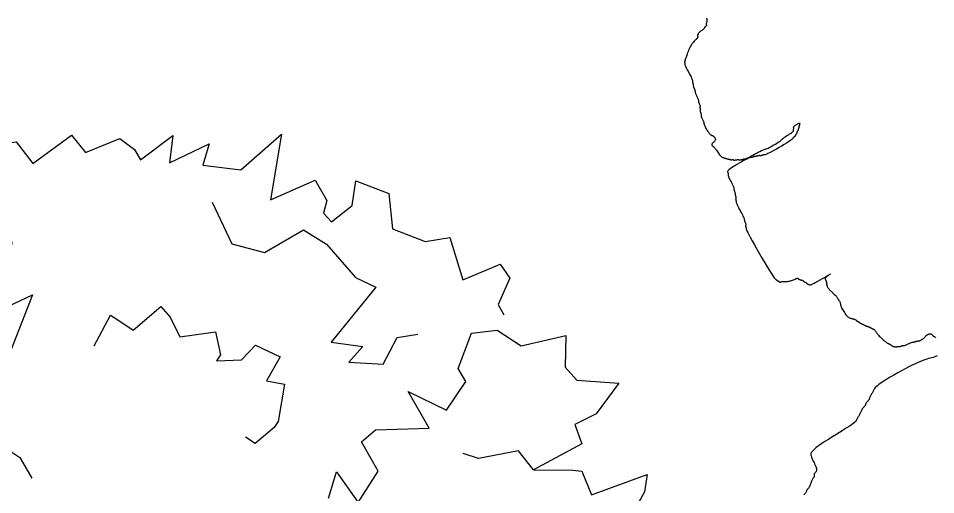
# Model space of a CAD drawing. Header units: metres. Extents: x 99558 to 100592, y 49739 to 50255.
# Drawn here: x 100037.572 to 100039.825, y 50042.408 to 50043.577 of the extents above; entities that cross this region are included whole.
import ezdxf

# ---------------------------------------------------------------- set-up
doc = ezdxf.new("R2010")
doc.units = ezdxf.units.M
doc.header["$MEASUREMENT"] = 0
doc.layers.add('Vegetation', color=100, linetype='Continuous')

# ---------------------------------------------------------------- blocks, each defined once
blk = doc.blocks.new('TREE-01')
for points in [[(2.84, 79.14), (2.56, 79.18), (2.34, 79.22), (2.14, 79.27), (1.96, 79.32), (1.76, 79.37), (1.55, 79.42), (1.31, 79.47), (1.04, 79.52), (0.74, 79.56), (0.4, 79.6), (0.03, 79.64), (-0.38, 79.68), (-0.84, 79.7), (-1.33, 79.73), (-1.86, 79.74), (-2.39, 79.75), (-2.93, 79.75), (-3.45, 79.75), (-3.94, 79.74), (-4.39, 79.73), (-4.77, 79.7), (-5.09, 79.68), (-5.34, 79.64), (-5.53, 79.6), (-5.68, 79.56), (-5.8, 79.52), (-5.89, 79.47), (-5.97, 79.42), (-6.04, 79.37), (-6.12, 79.32), (-6.2, 79.27), (-6.29, 79.22), (-6.37, 79.17), (-6.46, 79.12), (-6.55, 79.07), (-6.63, 79.02), (-6.71, 78.97), (-6.78, 78.92), (-6.85, 78.87), (-6.91, 78.82), (-6.97, 78.78), (-7.02, 78.74), (-7.07, 78.7), (-7.12, 78.67), (-7.17, 78.64), (-7.22, 78.62), (-7.27, 78.6), (-7.32, 78.58), (-7.37, 78.57), (-7.42, 78.56), (-7.47, 78.54), (-7.52, 78.53), (-7.57, 78.5), (-7.62, 78.48), (-7.67, 78.44), (-7.72, 78.41), (-7.77, 78.37), (-7.82, 78.33), (-7.87, 78.3), (-7.92, 78.27), (-7.97, 78.24), (-8.02, 78.22), (-8.07, 78.2), (-8.12, 78.18), (-8.17, 78.17), (-8.22, 78.16), (-8.27, 78.14), (-8.32, 78.13), (-8.37, 78.1), (-8.42, 78.08), (-8.48, 78.04), (-8.53, 78.01), (-8.58, 77.96), (-8.64, 77.92), (-8.7, 77.87), (-8.77, 77.82), (-8.84, 77.77), (-8.92, 77.72), (-9, 77.67), (-9.09, 77.62), (-9.17, 77.57), (-9.26, 77.52), (-9.35, 77.47), (-9.43, 77.42), (-9.51, 77.37), (-9.58, 77.32), (-9.66, 77.27), (-9.75, 77.23), (-9.88, 77.18), (-10.03, 77.14), (-10.24, 77.1), (-10.51, 77.07), (-10.84, 77.04), (-11.26, 77.02), (-11.73, 77), (-12.25, 76.98), (-12.79, 76.97), (-13.33, 76.96), (-13.85, 76.94), (-14.34, 76.93), (-14.78, 76.91), (-15.14, 76.88), (-15.44, 76.84), (-15.68, 76.81), (-15.87, 76.77), (-16.02, 76.73), (-16.14, 76.7), (-16.23, 76.67), (-16.31, 76.64), (-16.38, 76.62), (-16.45, 76.6), (-16.51, 76.57), (-16.56, 76.54), (-16.61, 76.49), (-16.65, 76.43), (-16.68, 76.35), (-16.71, 76.24), (-16.73, 76.1), (-16.75, 75.94), (-16.77, 75.76), (-16.78, 75.56), (-16.79, 75.37), (-16.81, 75.18), (-16.82, 75), (-16.85, 74.84), (-16.87, 74.7), (-16.91, 74.59), (-16.95, 74.49), (-16.99, 74.41), (-17.03, 74.35), (-17.08, 74.31), (-17.13, 74.27), (-17.18, 74.24), (-17.23, 74.22), (-17.28, 74.2), (-17.33, 74.19), (-17.37, 74.17), (-17.41, 74.16), (-17.45, 74.15), (-17.48, 74.13), (-17.51, 74.11), (-17.53, 74.08), (-17.55, 74.05), (-17.57, 74.01), (-17.58, 73.97), (-17.59, 73.94), (-17.61, 73.9), (-17.62, 73.87), (-17.65, 73.84), (-17.67, 73.82), (-17.71, 73.8), (-17.75, 73.78), (-17.8, 73.76), (-17.85, 73.74), (-17.91, 73.72), (-17.97, 73.68), (-18.05, 73.64), (-18.12, 73.58), (-18.21, 73.52), (-18.29, 73.45), (-18.38, 73.37), (-18.47, 73.3), (-18.55, 73.23), (-18.64, 73.16), (-18.71, 73.11), (-18.79, 73.06), (-18.85, 73.03), (-18.91, 73), (-18.97, 72.98), (-19.03, 72.96), (-19.08, 72.95), (-19.13, 72.93), (-19.18, 72.91), (-19.23, 72.88), (-19.28, 72.85), (-19.33, 72.81), (-19.38, 72.77), (-19.43, 72.74), (-19.48, 72.7), (-19.53, 72.67), (-19.58, 72.64), (-19.63, 72.62), (-19.68, 72.6), (-19.73, 72.59), (-19.77, 72.57), (-19.81, 72.56), (-19.85, 72.55)], [(-57.93, 47.38), (-57.96, 47.33), (-57.97, 47.28), (-57.99, 47.23), (-58, 47.18), (-58.01, 47.13), (-58.03, 47.08), (-58.05, 47.03), (-58.07, 46.98), (-58.1, 46.93), (-58.13, 46.88), (-58.17, 46.83), (-58.21, 46.78), (-58.26, 46.73), (-58.3, 46.68), (-58.35, 46.63), (-58.4, 46.58), (-58.45, 46.53), (-58.5, 46.48), (-58.55, 46.43), (-58.59, 46.38), (-58.64, 46.33), (-58.67, 46.28), (-58.71, 46.23), (-58.74, 46.18), (-58.76, 46.13), (-58.78, 46.08), (-58.79, 46.04), (-58.81, 45.99), (-58.83, 45.95), (-58.86, 45.91), (-58.89, 45.88), (-58.94, 45.85), (-58.99, 45.83), (-59.06, 45.81), (-59.13, 45.79), (-59.2, 45.78), (-59.28, 45.77), (-59.35, 45.75), (-59.41, 45.74), (-59.47, 45.72), (-59.51, 45.69), (-59.55, 45.65), (-59.59, 45.62), (-59.63, 45.58), (-59.68, 45.54), (-59.74, 45.51), (-59.83, 45.48), (-59.94, 45.45), (-60.08, 45.43), (-60.24, 45.41), (-60.42, 45.39), (-60.6, 45.38), (-60.79, 45.37), (-60.97, 45.35), (-61.13, 45.34), (-61.27, 45.32), (-61.38, 45.29), (-61.46, 45.25), (-61.53, 45.22), (-61.57, 45.18), (-61.6, 45.14), (-61.63, 45.11), (-61.65, 45.08), (-61.67, 45.05), (-61.7, 45.03), (-61.73, 45.01), (-61.77, 44.99), (-61.8, 44.98), (-61.84, 44.97), (-61.88, 44.96), (-61.91, 44.94), (-61.94, 44.92), (-61.96, 44.89), (-61.98, 44.85), (-61.99, 44.82), (-62, 44.77), (-62.02, 44.73), (-62.03, 44.68), (-62.05, 44.63), (-62.07, 44.58), (-62.1, 44.53), (-62.14, 44.48), (-62.19, 44.43), (-62.25, 44.38), (-62.34, 44.33), (-62.45, 44.28), (-62.58, 44.23), (-62.74, 44.18), (-62.93, 44.13), (-63.14, 44.08), (-63.39, 44.01), (-63.65, 43.94), (-63.92, 43.85), (-64.21, 43.74), (-64.51, 43.61), (-64.81, 43.45), (-65.1, 43.26), (-65.4, 43.05), (-65.69, 42.82), (-65.96, 42.59), (-66.22, 42.36), (-66.47, 42.15), (-66.68, 41.95), (-66.87, 41.78), (-67.03, 41.65), (-67.16, 41.55), (-67.27, 41.48), (-67.36, 41.42), (-67.42, 41.39), (-67.47, 41.36), (-67.51, 41.34), (-67.54, 41.32), (-67.56, 41.29), (-67.58, 41.26), (-67.59, 41.22), (-67.61, 41.18), (-67.62, 41.15), (-67.63, 41.11), (-67.65, 41.08), (-67.67, 41.05), (-67.7, 41.03), (-67.73, 41.01), (-67.77, 41), (-67.81, 40.98), (-67.84, 40.97), (-67.88, 40.96), (-67.91, 40.94), (-67.94, 40.92), (-67.96, 40.89), (-67.98, 40.86), (-67.99, 40.82), (-68.01, 40.78), (-68.02, 40.73), (-68.03, 40.68), (-68.05, 40.63), (-68.07, 40.58), (-68.1, 40.53), (-68.13, 40.47), (-68.17, 40.4), (-68.21, 40.3), (-68.24, 40.17), (-68.28, 40), (-68.31, 39.79), (-68.34, 39.52), (-68.36, 39.19), (-68.38, 38.81), (-68.39, 38.41), (-68.41, 37.99), (-68.42, 37.58), (-68.43, 37.18), (-68.45, 36.82), (-68.47, 36.52), (-68.5, 36.28), (-68.53, 36.09), (-68.57, 35.96), (-68.61, 35.86), (-68.64, 35.79), (-68.68, 35.74), (-68.71, 35.7), (-68.74, 35.65), (-68.76, 35.6), (-68.78, 35.53), (-68.79, 35.46), (-68.81, 35.38), (-68.82, 35.29), (-68.83, 35.21), (-68.85, 35.13), (-68.87, 35.05), (-68.9, 34.98), (-68.93, 34.91), (-68.97, 34.84), (-69.01, 34.78), (-69.04, 34.71), (-69.08, 34.63), (-69.11, 34.55), (-69.14, 34.45), (-69.16, 34.35), (-69.18, 34.23), (-69.19, 34.11), (-69.21, 33.99), (-69.22, 33.86), (-69.23, 33.74), (-69.25, 33.62), (-69.27, 33.52), (-69.3, 33.42), (-69.33, 33.34), (-69.37, 33.25), (-69.41, 33.17), (-69.44, 33.08), (-69.48, 32.98), (-69.51, 32.86), (-69.54, 32.72), (-69.56, 32.56), (-69.58, 32.38), (-69.6, 32.19), (-69.61, 31.99), (-69.62, 31.79), (-69.63, 31.59), (-69.65, 31.41), (-69.67, 31.25), (-69.7, 31.11), (-69.73, 31), (-69.77, 30.89), (-69.81, 30.8), (-69.85, 30.72), (-69.88, 30.63), (-69.91, 30.55), (-69.94, 30.45), (-69.96, 30.35), (-69.98, 30.23), (-70, 30.11), (-70.01, 30), (-70.02, 29.88), (-70.04, 29.77), (-70.05, 29.67), (-70.07, 29.59), (-70.1, 29.52), (-70.14, 29.47), (-70.17, 29.43), (-70.21, 29.4), (-70.25, 29.36), (-70.28, 29.33), (-70.31, 29.3), (-70.34, 29.25), (-70.36, 29.2), (-70.38, 29.13), (-70.4, 29.06), (-70.41, 28.99), (-70.42, 28.91), (-70.44, 28.84), (-70.45, 28.78), (-70.47, 28.72), (-70.5, 28.68), (-70.54, 28.64), (-70.57, 28.61), (-70.61, 28.58), (-70.65, 28.55), (-70.68, 28.5), (-70.71, 28.45), (-70.74, 28.39), (-70.76, 28.3), (-70.78, 28.21), (-70.8, 28.1), (-70.81, 27.99), (-70.82, 27.88), (-70.84, 27.77), (-70.85, 27.67), (-70.88, 27.59), (-70.9, 27.52), (-70.94, 27.47), (-70.97, 27.42), (-71.01, 27.37), (-71.05, 27.32), (-71.08, 27.25), (-71.11, 27.16), (-71.14, 27.05), (-71.16, 26.92), (-71.18, 26.75), (-71.2, 26.57), (-71.21, 26.39), (-71.22, 26.2), (-71.24, 26.02), (-71.25, 25.86), (-71.28, 25.72), (-71.3, 25.61), (-71.34, 25.52), (-71.37, 25.44), (-71.41, 25.37), (-71.45, 25.29), (-71.48, 25.2), (-71.51, 25.08), (-71.54, 24.92), (-71.56, 24.73), (-71.58, 24.5), (-71.59, 24.24), (-71.59, 23.97), (-71.59, 23.7), (-71.58, 23.42), (-71.56, 23.16), (-71.54, 22.92), (-71.51, 22.71), (-71.48, 22.53), (-71.44, 22.37), (-71.4, 22.24), (-71.36, 22.12), (-71.31, 22.02), (-71.26, 21.93), (-71.21, 21.86), (-71.16, 21.78), (-71.11, 21.72), (-71.06, 21.65), (-71.02, 21.58), (-70.97, 21.51), (-70.94, 21.43), (-70.9, 21.35), (-70.88, 21.26), (-70.85, 21.15), (-70.84, 21.04), (-70.84, 20.92), (-70.85, 20.8), (-70.88, 20.68), (-70.92, 20.57), (-70.99, 20.47), (-71.08, 20.39), (-71.19, 20.32), (-71.32, 20.27), (-71.46, 20.23), (-71.61, 20.2), (-71.76, 20.17), (-71.9, 20.14), (-72.03, 20.1), (-72.14, 20.06), (-72.23, 20), (-72.3, 19.93), (-72.34, 19.86), (-72.37, 19.78), (-72.38, 19.7), (-72.38, 19.62), (-72.36, 19.53), (-72.34, 19.46), (-72.31, 19.38), (-72.28, 19.31), (-72.25, 19.24), (-72.21, 19.15), (-72.17, 19.05), (-72.14, 18.92), (-72.1, 18.77), (-72.08, 18.59), (-72.05, 18.37), (-72.04, 18.13), (-72.02, 17.86), (-72, 17.58), (-71.98, 17.3), (-71.95, 17.03), (-71.92, 16.76), (-71.88, 16.52), (-71.82, 16.31), (-71.75, 16.13), (-71.68, 15.98), (-71.6, 15.84), (-71.52, 15.73), (-71.43, 15.62), (-71.35, 15.54), (-71.28, 15.46), (-71.2, 15.39), (-71.14, 15.32), (-71.07, 15.26), (-71.02, 15.2), (-70.96, 15.14), (-70.91, 15.09), (-70.86, 15.04), (-70.81, 14.99), (-70.76, 14.94), (-70.71, 14.89), (-70.66, 14.84), (-70.61, 14.79), (-70.56, 14.74), (-70.51, 14.69), (-70.46, 14.64), (-70.41, 14.59), (-70.36, 14.54), (-70.31, 14.49), (-70.26, 14.45), (-70.21, 14.4), (-70.16, 14.36), (-70.11, 14.32), (-70.06, 14.29), (-70.01, 14.26), (-69.96, 14.24), (-69.91, 14.22), (-69.86, 14.2), (-69.82, 14.19), (-69.77, 14.18), (-69.74, 14.16), (-69.7, 14.15), (-69.67, 14.13), (-69.65, 14.1), (-69.63, 14.06), (-69.62, 14.03), (-69.61, 13.99), (-69.6, 13.95), (-69.58, 13.92), (-69.56, 13.89), (-69.54, 13.86), (-69.51, 13.84), (-69.48, 13.82), (-69.44, 13.8), (-69.39, 13.79), (-69.34, 13.78), (-69.28, 13.76), (-69.21, 13.75), (-69.14, 13.73), (-69.06, 13.7), (-68.98, 13.66), (-68.89, 13.63), (-68.81, 13.58), (-68.72, 13.54), (-68.63, 13.49), (-68.55, 13.44), (-68.47, 13.39), (-68.4, 13.34), (-68.33, 13.29), (-68.27, 13.25), (-68.21, 13.2), (-68.14, 13.16), (-68.08, 13.12), (-68.01, 13.09), (-67.94, 13.06), (-67.86, 13.04), (-67.78, 13.02), (-67.7, 13), (-67.62, 12.99), (-67.54, 12.98), (-67.46, 12.97), (-67.4, 12.95), (-67.34, 12.93), (-67.29, 12.9), (-67.25, 12.87), (-67.19, 12.83), (-67.11, 12.79), (-66.99, 12.75), (-66.81, 12.72), (-66.58, 12.69), (-66.27, 12.66), (-65.88, 12.64), (-65.43, 12.62), (-64.93, 12.61), (-64.41, 12.59), (-63.88, 12.58), (-63.38, 12.57), (-62.93, 12.55), (-62.54, 12.53), (-62.23, 12.5), (-61.98, 12.47), (-61.79, 12.43), (-61.62, 12.39), (-61.46, 12.36), (-61.28, 12.32), (-61.07, 12.29), (-60.8, 12.26), (-60.47, 12.24), (-60.08, 12.22), (-59.65, 12.21), (-59.19, 12.21), (-58.74, 12.21), (-58.3, 12.22), (-57.89, 12.24), (-57.53, 12.26), (-57.24, 12.29), (-57, 12.32), (-56.81, 12.36), (-56.63, 12.39), (-56.48, 12.43), (-56.32, 12.47), (-56.14, 12.5), (-55.93, 12.53), (-55.69, 12.55), (-55.41, 12.57), (-55.11, 12.58), (-54.81, 12.59), (-54.51, 12.61), (-54.22, 12.62), (-53.96, 12.64), (-53.73, 12.66), (-53.56, 12.69), (-53.42, 12.72), (-53.33, 12.76), (-53.26, 12.8), (-53.21, 12.85), (-53.18, 12.89), (-53.16, 12.94), (-53.13, 12.99), (-53.1, 13.04), (-53.07, 13.09), (-53.04, 13.14), (-53, 13.19), (-52.96, 13.24), (-52.93, 13.29), (-52.89, 13.34), (-52.87, 13.39), (-52.84, 13.44), (-52.82, 13.49), (-52.8, 13.54), (-52.77, 13.58), (-52.72, 13.63), (-52.66, 13.66), (-52.58, 13.7), (-52.47, 13.73), (-52.33, 13.75), (-52.16, 13.76), (-51.99, 13.77), (-51.81, 13.78), (-51.63, 13.77), (-51.46, 13.76), (-51.32, 13.75), (-51.2, 13.73), (-51.12, 13.7), (-51.07, 13.66), (-51.05, 13.63), (-51.05, 13.58), (-51.07, 13.54), (-51.1, 13.49), (-51.15, 13.44), (-51.2, 13.39), (-51.25, 13.34), (-51.3, 13.29), (-51.35, 13.24), (-51.4, 13.19), (-51.45, 13.14), (-51.5, 13.09), (-51.55, 13.04), (-51.6, 12.99), (-51.65, 12.94), (-51.7, 12.89), (-51.75, 12.84), (-51.8, 12.79), (-51.85, 12.74), (-51.9, 12.69), (-51.95, 12.64), (-52, 12.59), (-52.05, 12.54), (-52.1, 12.49), (-52.15, 12.45), (-52.2, 12.4), (-52.25, 12.36), (-52.3, 12.32), (-52.35, 12.29), (-52.4, 12.26), (-52.45, 12.24), (-52.5, 12.22), (-52.55, 12.21), (-52.59, 12.19), (-52.63, 12.18), (-52.67, 12.17), (-52.7, 12.15), (-52.73, 12.13), (-52.75, 12.1), (-52.77, 12.07), (-52.79, 12.03), (-52.8, 11.99), (-52.81, 11.96), (-52.83, 11.92), (-52.84, 11.89), (-52.87, 11.86), (-52.89, 11.84), (-52.93, 11.82), (-52.97, 11.81), (-53.01, 11.79), (-53.05, 11.78), (-53.1, 11.77), (-53.15, 11.75), (-53.2, 11.73), (-53.25, 11.7), (-53.3, 11.67), (-53.35, 11.63), (-53.41, 11.59), (-53.47, 11.56), (-53.53, 11.52), (-53.59, 11.49), (-53.67, 11.46), (-53.74, 11.44), (-53.83, 11.42), (-53.91, 11.41), (-53.99, 11.39), (-54.07, 11.38), (-54.14, 11.37), (-54.21, 11.35), (-54.27, 11.33), (-54.31, 11.3), (-54.36, 11.27), (-54.44, 11.23), (-54.55, 11.19), (-54.72, 11.16), (-54.96, 11.12), (-55.29, 11.09), (-55.73, 11.06), (-56.29, 11.04), (-56.94, 11.02), (-57.66, 11.01), (-58.4, 11.01), (-59.15, 11.01), (-59.86, 11.02), (-60.51, 11.04), (-61.07, 11.06), (-61.51, 11.09), (-61.84, 11.12), (-62.09, 11.16), (-62.25, 11.19), (-62.37, 11.23), (-62.44, 11.27), (-62.49, 11.3), (-62.54, 11.33), (-62.59, 11.35), (-62.66, 11.37), (-62.73, 11.38), (-62.81, 11.39), (-62.89, 11.41), (-62.98, 11.42), (-63.06, 11.44), (-63.14, 11.46), (-63.21, 11.49), (-63.28, 11.52), (-63.34, 11.56), (-63.4, 11.59), (-63.45, 11.63), (-63.5, 11.67), (-63.55, 11.7), (-63.6, 11.73), (-63.65, 11.75), (-63.71, 11.77), (-63.76, 11.78), (-63.81, 11.79), (-63.87, 11.81), (-63.93, 11.82), (-64, 11.84), (-64.07, 11.86), (-64.15, 11.89), (-64.23, 11.92), (-64.32, 11.96), (-64.41, 11.99), (-64.51, 12.03), (-64.61, 12.07), (-64.71, 12.1), (-64.81, 12.13), (-64.91, 12.15), (-65, 12.17), (-65.1, 12.18), (-65.19, 12.19), (-65.27, 12.21), (-65.35, 12.22), (-65.42, 12.24), (-65.47, 12.26), (-65.52, 12.29), (-65.57, 12.32), (-65.63, 12.36), (-65.72, 12.39), (-65.86, 12.43), (-66.05, 12.47), (-66.32, 12.5), (-66.67, 12.53), (-67.12, 12.55), (-67.64, 12.56), (-68.21, 12.57), (-68.82, 12.58), (-69.42, 12.57), (-70, 12.56), (-70.54, 12.55), (-71.01, 12.53), (-71.39, 12.5), (-71.69, 12.46), (-71.91, 12.42), (-72.08, 12.38), (-72.19, 12.32), (-72.27, 12.26), (-72.31, 12.2), (-72.34, 12.13), (-72.36, 12.05), (-72.38, 11.97), (-72.4, 11.88), (-72.41, 11.8), (-72.42, 11.72), (-72.44, 11.65), (-72.45, 11.58), (-72.48, 11.53), (-72.5, 11.48), (-72.54, 11.44), (-72.57, 11.39), (-72.61, 11.33), (-72.65, 11.25), (-72.68, 11.14), (-72.71, 10.99), (-72.74, 10.79), (-72.77, 10.54), (-72.78, 10.25), (-72.8, 9.93), (-72.81, 9.59), (-72.82, 9.26), (-72.84, 8.94), (-72.85, 8.64), (-72.88, 8.39), (-72.9, 8.2), (-72.94, 8.04), (-72.97, 7.93), (-73.01, 7.85), (-73.05, 7.79), (-73.08, 7.75), (-73.12, 7.71), (-73.14, 7.66), (-73.17, 7.6), (-73.18, 7.54), (-73.2, 7.46), (-73.21, 7.38), (-73.22, 7.29), (-73.24, 7.19), (-73.25, 7.09), (-73.28, 6.99), (-73.3, 6.89), (-73.34, 6.8), (-73.37, 6.7), (-73.41, 6.6), (-73.45, 6.51), (-73.48, 6.42), (-73.52, 6.34), (-73.54, 6.26), (-73.57, 6.19), (-73.58, 6.12), (-73.6, 6.06), (-73.61, 6), (-73.62, 5.95), (-73.64, 5.9), (-73.65, 5.84), (-73.68, 5.79), (-73.7, 5.74), (-73.74, 5.69), (-73.77, 5.64), (-73.81, 5.59), (-73.85, 5.54), (-73.88, 5.49), (-73.92, 5.44), (-73.94, 5.39), (-73.97, 5.34), (-73.98, 5.29), (-74, 5.24), (-74.01, 5.19), (-74.02, 5.14), (-74.04, 5.09), (-74.05, 5.04), (-74.08, 4.99), (-74.1, 4.94), (-74.14, 4.88), (-74.17, 4.81), (-74.21, 4.71), (-74.25, 4.58), (-74.28, 4.41), (-74.32, 4.2), (-74.34, 3.93), (-74.37, 3.6), (-74.38, 3.22), (-74.4, 2.82), (-74.41, 2.4), (-74.42, 1.97), (-74.44, 1.57), (-74.45, 1.19), (-74.48, 0.86), (-74.51, 0.59), (-74.54, 0.38), (-74.57, 0.2), (-74.61, 0.06), (-74.65, -0.05), (-74.68, -0.15), (-74.72, -0.24), (-74.74, -0.34), (-74.77, -0.44), (-74.78, -0.56), (-74.8, -0.68), (-74.81, -0.8), (-74.82, -0.91), (-74.84, -1.02), (-74.86, -1.12), (-74.88, -1.2), (-74.91, -1.27), (-74.94, -1.32), (-74.97, -1.36), (-75.01, -1.4), (-75.05, -1.43), (-75.08, -1.46), (-75.12, -1.49), (-75.14, -1.54), (-75.17, -1.59), (-75.18, -1.66), (-75.2, -1.73), (-75.21, -1.8), (-75.22, -1.88), (-75.24, -1.95), (-75.26, -2.01), (-75.28, -2.07), (-75.31, -2.12), (-75.34, -2.18), (-75.37, -2.29), (-75.41, -2.48), (-75.45, -2.77), (-75.48, -3.19), (-75.52, -3.77), (-75.54, -4.54), (-75.57, -5.51), (-75.58, -6.65), (-75.59, -7.9), (-75.59, -9.21), (-75.59, -10.52), (-75.58, -11.78), (-75.57, -12.94), (-75.54, -13.93), (-75.52, -14.73), (-75.48, -15.34), (-75.45, -15.8), (-75.41, -16.12), (-75.37, -16.33), (-75.34, -16.46), (-75.31, -16.54), (-75.28, -16.6), (-75.26, -16.65), (-75.24, -16.7), (-75.22, -16.75), (-75.21, -16.8), (-75.2, -16.85), (-75.18, -16.9), (-75.17, -16.95), (-75.14, -17), (-75.12, -17.05), (-75.08, -17.1), (-75.05, -17.15), (-75.01, -17.2), (-74.97, -17.25), (-74.94, -17.3), (-74.91, -17.35), (-74.88, -17.4), (-74.86, -17.45), (-74.84, -17.5), (-74.82, -17.54), (-74.8, -17.59), (-74.78, -17.63), (-74.76, -17.67), (-74.72, -17.7), (-74.68, -17.73), (-74.62, -17.75), (-74.55, -17.77), (-74.48, -17.79), (-74.39, -17.81), (-74.3, -17.83), (-74.21, -17.85), (-74.11, -17.89), (-74.01, -17.93), (-73.91, -17.99), (-73.81, -18.05), (-73.7, -18.13), (-73.58, -18.21), (-73.44, -18.29), (-73.3, -18.37), (-73.13, -18.45), (-72.94, -18.53), (-72.73, -18.6), (-72.5, -18.67), (-72.26, -18.73), (-72.02, -18.78), (-71.78, -18.83), (-71.55, -18.87), (-71.33, -18.9), (-71.14, -18.93), (-70.98, -18.95), (-70.85, -18.97), (-70.74, -18.99), (-70.66, -19), (-70.59, -19.01), (-70.54, -19.02), (-70.5, -19.04), (-70.47, -19.06), (-70.45, -19.09), (-70.44, -19.13), (-70.42, -19.16), (-70.41, -19.21), (-70.4, -19.25), (-70.38, -19.3), (-70.36, -19.35), (-70.34, -19.4), (-70.31, -19.45), (-70.28, -19.5), (-70.24, -19.55), (-70.2, -19.6), (-70.15, -19.65), (-70.11, -19.7), (-70.06, -19.75), (-70.01, -19.8), (-69.96, -19.85), (-69.91, -19.9), (-69.86, -19.95), (-69.82, -20), (-69.77, -20.05), (-69.74, -20.1), (-69.7, -20.15), (-69.67, -20.2), (-69.65, -20.25), (-69.63, -20.3), (-69.62, -20.35), (-69.61, -20.4), (-69.6, -20.45), (-69.58, -20.5), (-69.56, -20.55), (-69.54, -20.6), (-69.51, -20.65), (-69.48, -20.7), (-69.44, -20.75), (-69.41, -20.8), (-69.37, -20.85), (-69.33, -20.9), (-69.3, -20.95), (-69.27, -21), (-69.25, -21.05), (-69.23, -21.1), (-69.22, -21.15), (-69.21, -21.2), (-69.19, -21.25), (-69.18, -21.3), (-69.16, -21.35), (-69.14, -21.4), (-69.11, -21.45), (-69.08, -21.5), (-69.04, -21.55), (-69.01, -21.6), (-68.97, -21.65), (-68.93, -21.7), (-68.9, -21.75), (-68.87, -21.8), (-68.85, -21.85), (-68.82, -21.9), (-68.76, -21.94), (-68.67, -21.99), (-68.52, -22.03), (-68.3, -22.07), (-68, -22.1), (-67.61, -22.13), (-67.11, -22.15), (-66.53, -22.17), (-65.9, -22.18), (-65.26, -22.19), (-64.65, -22.19), (-64.09, -22.2), (-63.62, -22.2), (-63.27, -22.2), (-63.07, -22.2), (-63, -22.2), (-63.04, -22.2), (-63.16, -22.21), (-63.34, -22.21), (-63.56, -22.22), (-63.79, -22.24), (-64, -22.26), (-64.19, -22.29), (-64.34, -22.33), (-64.45, -22.37), (-64.55, -22.42), (-64.62, -22.48), (-64.67, -22.55), (-64.71, -22.64), (-64.74, -22.73), (-64.76, -22.84), (-64.78, -22.95), (-64.79, -23.07), (-64.81, -23.19), (-64.82, -23.3), (-64.83, -23.41), (-64.85, -23.51), (-64.87, -23.6), (-64.9, -23.66), (-64.93, -23.72), (-64.97, -23.76), (-65.01, -23.8), (-65.04, -23.85), (-65.08, -23.91), (-65.11, -23.97), (-65.14, -24.06), (-65.16, -24.17), (-65.18, -24.31), (-65.19, -24.45), (-65.19, -24.61), (-65.19, -24.78), (-65.18, -24.94), (-65.16, -25.11), (-65.14, -25.26), (-65.11, -25.41), (-65.08, -25.54), (-65.04, -25.66), (-65.01, -25.78), (-64.97, -25.89), (-64.93, -25.99), (-64.9, -26.1), (-64.87, -26.2), (-64.85, -26.3), (-64.83, -26.39), (-64.82, -26.49), (-64.81, -26.59), (-64.79, -26.68), (-64.78, -26.77), (-64.76, -26.85), (-64.74, -26.93), (-64.71, -27), (-64.68, -27.07), (-64.64, -27.15), (-64.61, -27.23), (-64.57, -27.32), (-64.53, -27.43), (-64.5, -27.57), (-64.47, -27.73), (-64.45, -27.92), (-64.43, -28.13), (-64.42, -28.36), (-64.42, -28.59), (-64.42, -28.83), (-64.43, -29.06), (-64.45, -29.27), (-64.47, -29.46), (-64.5, -29.62), (-64.53, -29.76), (-64.57, -29.89), (-64.61, -30.01), (-64.64, -30.14), (-64.68, -30.29), (-64.71, -30.46), (-64.74, -30.66), (-64.76, -30.91), (-64.77, -31.18), (-64.78, -31.49), (-64.78, -31.8), (-64.77, -32.12), (-64.75, -32.43), (-64.72, -32.73), (-64.67, -32.99), (-64.62, -33.23), (-64.55, -33.42), (-64.48, -33.59), (-64.4, -33.73), (-64.31, -33.86), (-64.23, -33.96), (-64.15, -34.05), (-64.07, -34.13), (-64, -34.2), (-63.93, -34.26), (-63.87, -34.33), (-63.81, -34.38), (-63.76, -34.44), (-63.71, -34.49), (-63.65, -34.54), (-63.6, -34.59), (-63.55, -34.64), (-63.51, -34.69), (-63.46, -34.74), (-63.41, -34.79), (-63.37, -34.84), (-63.33, -34.89), (-63.3, -34.94), (-63.27, -34.99), (-63.25, -35.04), (-63.23, -35.09), (-63.22, -35.14), (-63.2, -35.19), (-63.19, -35.24), (-63.18, -35.29), (-63.16, -35.34), (-63.14, -35.39), (-63.11, -35.44), (-63.08, -35.49), (-63.04, -35.54), (-63, -35.59), (-62.97, -35.64), (-62.93, -35.69), (-62.9, -35.74), (-62.87, -35.79), (-62.85, -35.84), (-62.83, -35.89), (-62.82, -35.94), (-62.8, -35.99), (-62.79, -36.04), (-62.78, -36.09), (-62.76, -36.14), (-62.74, -36.19), (-62.71, -36.24), (-62.68, -36.29), (-62.64, -36.35), (-62.6, -36.4), (-62.55, -36.46), (-62.5, -36.52), (-62.45, -36.59), (-62.4, -36.66), (-62.35, -36.74), (-62.3, -36.82), (-62.25, -36.91), (-62.2, -37), (-62.14, -37.1), (-62.08, -37.19), (-62.01, -37.29), (-61.94, -37.39), (-61.86, -37.49), (-61.78, -37.59), (-61.69, -37.69), (-61.6, -37.79), (-61.52, -37.89), (-61.43, -37.99), (-61.35, -38.09), (-61.27, -38.19), (-61.2, -38.29), (-61.13, -38.39), (-61.07, -38.49), (-61.01, -38.58), (-60.96, -38.68), (-60.9, -38.76), (-60.85, -38.85), (-60.8, -38.92), (-60.75, -39), (-60.7, -39.07), (-60.66, -39.14), (-60.61, -39.21), (-60.57, -39.29), (-60.53, -39.37), (-60.5, -39.48), (-60.47, -39.59), (-60.45, -39.73), (-60.43, -39.88), (-60.41, -40.05), (-60.39, -40.23), (-60.37, -40.43), (-60.35, -40.65), (-60.31, -40.88), (-60.27, -41.12), (-60.21, -41.38), (-60.15, -41.64), (-60.07, -41.91), (-59.99, -42.17), (-59.91, -42.43), (-59.83, -42.68), (-59.75, -42.91), (-59.67, -43.12), (-59.6, -43.31), (-59.53, -43.48), (-59.47, -43.62), (-59.41, -43.75), (-59.36, -43.86), (-59.3, -43.96), (-59.25, -44.04), (-59.2, -44.12), (-59.15, -44.2), (-59.1, -44.26), (-59.06, -44.32), (-59.01, -44.38), (-58.97, -44.44), (-58.93, -44.49), (-58.9, -44.54), (-58.87, -44.59), (-58.85, -44.64), (-58.83, -44.69), (-58.81, -44.74), (-58.8, -44.79), (-58.79, -44.84), (-58.77, -44.89), (-58.76, -44.94), (-58.74, -44.99), (-58.71, -45.04), (-58.67, -45.09), (-58.64, -45.14), (-58.59, -45.19), (-58.55, -45.24), (-58.5, -45.29), (-58.45, -45.34), (-58.4, -45.39), (-58.35, -45.44), (-58.3, -45.49), (-58.25, -45.54), (-58.2, -45.58), (-58.15, -45.62), (-58.1, -45.66), (-58.05, -45.69), (-58, -45.72), (-57.95, -45.74), (-57.9, -45.76), (-57.85, -45.78), (-57.8, -45.79), (-57.75, -45.8), (-57.7, -45.82), (-57.65, -45.83), (-57.6, -45.86), (-57.55, -45.88), (-57.5, -45.92), (-57.45, -45.95), (-57.39, -45.99), (-57.33, -46.03), (-57.27, -46.06), (-57.21, -46.09), (-57.13, -46.12), (-57.06, -46.14), (-56.97, -46.16), (-56.89, -46.18), (-56.8, -46.19), (-56.71, -46.2), (-56.63, -46.22), (-56.55, -46.23), (-56.47, -46.26), (-56.39, -46.28), (-56.32, -46.32), (-56.25, -46.35), (-56.18, -46.39), (-56.09, -46.43), (-55.99, -46.46), (-55.87, -46.49), (-55.73, -46.52), (-55.57, -46.54), (-55.39, -46.56), (-55.2, -46.58), (-55, -46.59), (-54.8, -46.6), (-54.61, -46.62), (-54.43, -46.63), (-54.27, -46.66), (-54.13, -46.68), (-54.01, -46.72), (-53.91, -46.75), (-53.82, -46.79), (-53.75, -46.83), (-53.68, -46.86), (-53.6, -46.89), (-53.53, -46.92), (-53.45, -46.94), (-53.37, -46.96), (-53.29, -46.98), (-53.2, -46.99), (-53.11, -47), (-53.03, -47.02), (-52.94, -47.03), (-52.87, -47.06), (-52.79, -47.08), (-52.72, -47.12), (-52.65, -47.15), (-52.58, -47.19), (-52.5, -47.23), (-52.42, -47.26), (-52.31, -47.29), (-52.2, -47.32), (-52.06, -47.34), (-51.92, -47.36), (-51.76, -47.37), (-51.6, -47.37), (-51.44, -47.37), (-51.28, -47.36), (-51.13, -47.34), (-51, -47.32), (-50.88, -47.29), (-50.78, -47.26), (-50.69, -47.23), (-50.61, -47.19), (-50.53, -47.15), (-50.44, -47.12), (-50.36, -47.08), (-50.26, -47.06), (-50.16, -47.03), (-50.04, -47.02), (-49.92, -47.01), (-49.8, -47.01), (-49.67, -47.01), (-49.55, -47.02), (-49.44, -47.03), (-49.33, -47.06), (-49.24, -47.08), (-49.15, -47.12), (-49.08, -47.16), (-49.02, -47.21), (-48.97, -47.26), (-48.93, -47.32), (-48.89, -47.38), (-48.86, -47.46), (-48.84, -47.53), (-48.82, -47.61), (-48.81, -47.7), (-48.8, -47.78), (-48.78, -47.86), (-48.77, -47.93), (-48.75, -48), (-48.73, -48.06), (-48.7, -48.1), (-48.67, -48.14), (-48.63, -48.17), (-48.6, -48.21), (-48.56, -48.26), (-48.52, -48.33), (-48.49, -48.41), (-48.46, -48.52), (-48.44, -48.66)]]:
    blk.add_lwpolyline(points)
blk = doc.blocks.new('TREE-13')
for points in [[(-21.55, 67.39), (-19.58, 66.68), (-18.68, 69.81), (-10.83, 73.35), (-12.85, 70.01), (-12.85, 68.14), (-7.46, 69.81), (-3.65, 68.77), (-4.1, 65.43), (2.19, 67.72), (5.1, 68.14), (3.98, 64.39), (8.02, 63.35), (6.45, 59.19), (-1.18, 59.19), (-3.2, 55.44), (0.62, 52.94), (5.55, 52.53), (-2.3, 46.28), (-9.03, 46.28), (-9.48, 46.7), (-9.93, 50.24)], [(6, 66.48), (8.47, 71.68), (13.18, 69.81), (13.63, 66.48), (19.46, 67.1), (19.91, 64.39), (24.4, 63.77), (25.3, 61.69), (25.3, 60.23), (30.23, 60.85), (28.21, 58.15), (33.6, 57.73), (31.58, 55.86), (35.35, 53.05)], [(35.35, 53.05), (41.87, 54.3), (36.68, 48), (42.6, 47.36), (42.6, 44.48), (41.48, 43.36), (41.8, 41.92), (45, 42.4), (46.92, 44.8), (49.63, 41.45), (47.88, 37.45), (50.56, 34.08), (53.42, 32.98), (52.19, 27.7), (53.47, 27.54), (57.15, 27.06), (57.31, 24.99), (54.43, 22.91), (54.41, 21.49)], [(30.32, 51.33), (29.87, 45.71), (32.79, 42.79), (38.31, 42.79), (39.88, 39.87), (40.94, 34.53), (42.51, 32.24), (34.39, 29.17), (37.5, 26.76), (35.03, 25.93), (38.56, 23.61), (41.69, 25.58), (44.07, 24.69)], [(8.96, 43.3), (12.59, 45.58), (13.05, 44.64), (14.07, 42.6), (18.45, 43.39), (18.79, 41.69), (18.61, 39.04), (22.71, 37.37), (21.83, 34.6), (21.03, 34.2), (23.75, 32.77), (26.15, 33.5), (28.04, 30.72), (25.12, 29.03), (26.85, 27.57), (23.88, 23.99), (23.07, 23.59), (20.09, 23.03), (19.44, 24.33)], [(-17.93, 26.42), (-17.93, 24.76), (-21.29, 26.84), (-19.72, 27.67), (-21.29, 28.09), (-25.11, 31.63), (-22.64, 33.09), (-22.64, 37.04), (-12.99, 33.92), (-12.99, 39.96), (-11.65, 40.58), (-9.63, 37.87), (-6.71, 37.87), (-5.81, 36), (-5.81, 33.09)], [(24.51, 12.75), (26.98, 15.04), (27.43, 10.46), (31.47, 12.54), (31.47, 16.71), (33.71, 17.12), (39.54, 14), (39.54, 19.2), (42.46, 14.83), (46.27, 16.71), (46.27, 18.58), (49.86, 21.49), (52.78, 20.24), (54.35, 17.12), (59.74, 15.46), (57.72, 12.13), (58.17, 10.04), (62.43, 7.13), (58.17, 5.26), (55.25, 5.46), (54.8, 2.97), (48.07, 3.17), (47.62, 6.09), (42.91, 7.75), (41.56, 9.21)], [(48.07, 3.17), (52.22, 0.69), (53.12, 0.06), (52.67, -3.06), (59.85, -4.31), (58.5, -5.97), (53.12, -9.3), (56.93, -10.35), (54.02, -12.01), (51.77, -11.18), (53.12, -15.97), (49.3, -16.8), (51.1, -18.26), (51.1, -21.17), (47.73, -21.17), (43.25, -18.88), (45.04, -22.21), (48.86, -24.5), (49.75, -27), (42.8, -26.38), (39.43, -26.79), (36.07, -26.79), (33.08, -22.63)]]:
    blk.add_lwpolyline(points)

msp = doc.modelspace()

# ---------------------------------------------------------------- block references
at = {"layer": 'Vegetation', "color": 0, "rotation": 30.00000000000242}
for name, p, xscale, yscale, zscale in [('TREE-01', (100040.0012, 50043.4565), 0.01, 0.01, 0.01), ('TREE-13', (100038.0367, 50041.9332), 0.02, 0.02, 0.02), ('TREE-01', (100040.5708, 50041.3492), 0.02, 0.02, 0.02)]:
    msp.add_blockref(name, p, dxfattribs=dict(at, xscale=xscale, yscale=yscale, zscale=zscale))

doc.saveas('drawing.dxf')
